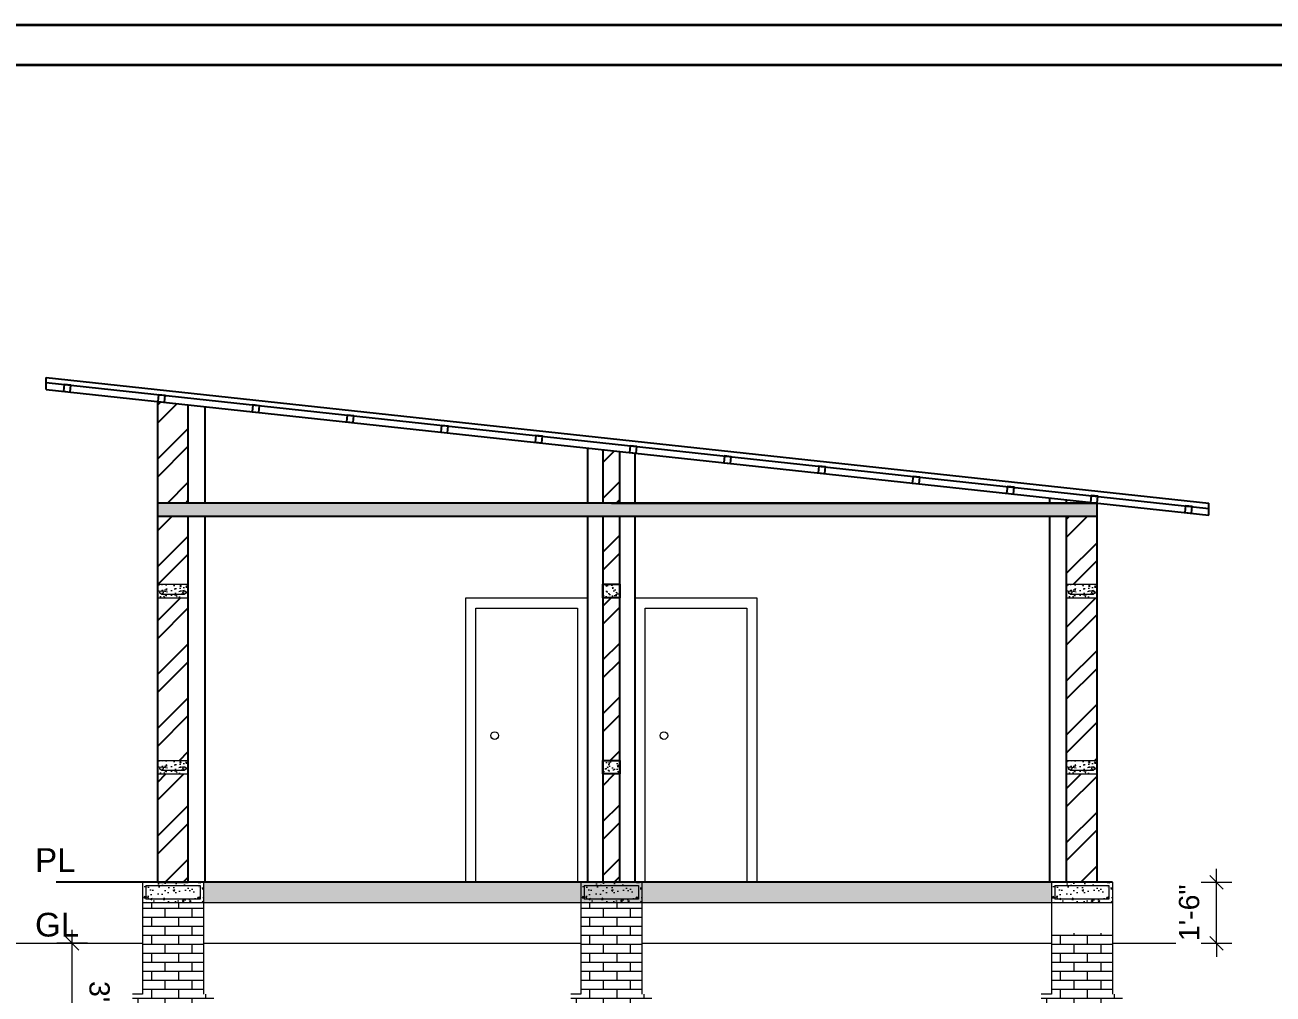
# Model space of a CAD drawing. Header units: inches. Extents: x 45643 to 78083, y -17830 to -3084.
# Drawn here: x 59076.9 to 59445.6, y -17148.7 to -16862.5 of the extents above; entities that cross this region are included whole.
import ezdxf

# ---------------------------------------------------------------- set-up
doc = ezdxf.new("R2010")
doc.units = ezdxf.units.IN
doc.header["$MEASUREMENT"] = 0
for name, color, linetype, lineweight in [('A_Title Text', 105, 'Continuous', 60), ('door', 3, 'Continuous', 13), ('steps', 253, 'Continuous', 20), ('WALL - A', 1, 'Continuous', 40)]:
    doc.layers.add(name, color=color, linetype=linetype, lineweight=lineweight)
doc.layers.add('Normal Wall', color=7, linetype='Continuous', lineweight=35, true_color=0xffaf89)
doc.styles.add('Arial', font='arial.ttf')
doc.styles.get("Standard").update_dxf_attribs({"font": 'times.ttf'})
doc.dimstyles.new('Sudeep', dxfattribs={"dimtxt": 6, "dimasz": 4, "dimexe": 4.5, "dimexo": 4.5, "dimgap": 5, "dimtad": 1, "dimdec": 0, "dimlunit": 4, "dimtxsty": 'Arial', "dimblk": 'OBLIQUE', "dimcen": 250, "dimdle": 4, "dimclrd": 86, "dimclre": 5, "dimclrt": 1, "dimadec": 0, "dimazin": 0, "dimtfac": 1, "dimtdec": 0, "dimtix": 1, "dimtmove": 1, "dimatfit": 3, "dimldrblk": 'OBLIQUE', "dimfxl": 4.5, "dimfxlon": 1, "dimfrac": 2, "dimlwd": 15, "dimlwe": 13, "dimarcsym": 0})
pattern_1 = [(45, (3697.702, -2485.036), (-7.9549513, 7.9549513), []), (45, (3703.005, -2485.036), (-7.9549513, 7.9549513), [])]
pattern_2 = [(50, (-5207.619, 99396.5213), (5.73808146, -0.50201708), [0.6, -6.6]), (355, (-5207.619, 99396.521), (-1.11001067, 6.01753707), [0.48, -5.28]), (100.4514, (-5207.1407, 99396.4794), (4.62807505, 5.51551634), [0.50992152, -5.6091369]), (46.1842, (-5207.619, 99398.121), (8.5379284, -1.3241521), [0.9, -9.9]), (96.6356, (-5206.907, 99398.011), (7.47730164, 7.79294297), [0.7648823, -8.413704]), (351.1842, (-5207.619, 99398.121), (7.47729556, 7.7929488), [0.72, -7.92]), (21, (-5206.819, 99397.7213), (4.77525642, -3.22095113), [0.6, -6.6]), (326, (-5206.819, 99397.721), (1.94652266, 5.80120036), [0.48, -5.28]), (71.4514, (-5206.421, 99397.453), (6.72178103, 2.58024397), [0.50992152, -5.6091369]), (37.5, (-5207.6189, 99396.5213), (0.097278843, 2.66315083), [0, -5.216, 0, -5.36, 0, -5.3]), (7.5, (-5207.619, 99396.5213), (2.1045563, 3.155293695), [0, -3.056, 0, -5.096, 0, -2.02]), (327.5, (-5209.4029, 99396.5213), (4.27057949, -0.180438974), [0, -2, 0, -6.24, 0, -8.28]), (317.5, (-5210.203, 99396.5213), (4.66548935, 0.80083986), [0, -2.6, 0, -4.144, 0, -5.88])]
pattern_3 = [(50, (-5078.119, 99396.5213), (5.73808146, -0.50201708), [0.6, -6.6]), (355, (-5078.119, 99396.521), (-1.11001067, 6.01753707), [0.48, -5.28]), (100.4514, (-5077.6407, 99396.4794), (4.62807505, 5.51551634), [0.50992152, -5.6091369]), (46.1842, (-5078.119, 99398.121), (8.5379284, -1.3241521), [0.9, -9.9]), (96.6356, (-5077.407, 99398.011), (7.47730164, 7.79294297), [0.7648823, -8.413704]), (351.1842, (-5078.119, 99398.121), (7.47729556, 7.7929488), [0.72, -7.92]), (21, (-5077.319, 99397.7213), (4.77525642, -3.22095113), [0.6, -6.6]), (326, (-5077.319, 99397.721), (1.94652266, 5.80120036), [0.48, -5.28]), (71.4514, (-5076.921, 99397.453), (6.72178103, 2.58024397), [0.50992152, -5.6091369]), (37.5, (-5078.1189, 99396.5213), (0.097278843, 2.66315083), [0, -5.216, 0, -5.36, 0, -5.3]), (7.5, (-5078.119, 99396.5213), (2.1045563, 3.155293695), [0, -3.056, 0, -5.096, 0, -2.02]), (327.5, (-5079.9029, 99396.5213), (4.27057949, -0.180438974), [0, -2, 0, -6.24, 0, -8.28]), (317.5, (-5080.703, 99396.5213), (4.66548935, 0.80083986), [0, -2.6, 0, -4.144, 0, -5.88])]
pattern_4 = [(50, (-4939.1013, 99396.5213), (5.73808146, -0.50201708), [0.6, -6.6]), (355, (-4939.101, 99396.521), (-1.11001067, 6.01753707), [0.48, -5.28]), (100.4514, (-4938.623, 99396.4794), (4.62807505, 5.51551634), [0.50992152, -5.6091369]), (46.1842, (-4939.101, 99398.121), (8.5379284, -1.3241521), [0.9, -9.9]), (96.6356, (-4938.39, 99398.011), (7.47730164, 7.79294297), [0.7648823, -8.413704]), (351.1842, (-4939.101, 99398.121), (7.47729556, 7.7929488), [0.72, -7.92]), (21, (-4938.3013, 99397.7213), (4.77525642, -3.22095113), [0.6, -6.6]), (326, (-4938.301, 99397.721), (1.94652266, 5.80120036), [0.48, -5.28]), (71.4514, (-4937.9033, 99397.453), (6.72178103, 2.58024397), [0.50992152, -5.6091369]), (37.5, (-4939.1013, 99396.5213), (0.097278843, 2.66315083), [0, -5.216, 0, -5.36, 0, -5.3]), (7.5, (-4939.1013, 99396.5213), (2.1045563, 3.155293695), [0, -3.056, 0, -5.096, 0, -2.02]), (327.5, (-4940.8853, 99396.5213), (4.27057949, -0.180438974), [0, -2, 0, -6.24, 0, -8.28]), (317.5, (-4941.6853, 99396.5213), (4.66548935, 0.80083986), [0, -2.6, 0, -4.144, 0, -5.88])]
pattern_5 = [(50, (3697.7015, -2485.0362), (3.58630091, -0.31376067), [0.375, -4.125]), (355, (3697.7015, -2485.0362), (-0.69375667, 3.76096067), [0.3, -3.3]), (100.4514445, (3698.0004, -2485.0623), (2.89254423, 3.44719995), [0.31870096, -3.50571056]), (46.1842, (3697.7015, -2484.036), (5.33620665, -0.8275964), [0.5625, -6.1875]), (96.635635, (3698.146, -2484.105), (4.67330973, 4.870593), [0.4780517, -5.2585688]), (351.184164, (3697.7015, -2484.036), (4.6733097, 4.870593), [0.45, -4.95]), (21, (3698.2015, -2484.2862), (2.98453526, -2.01309445), [0.375, -4.125]), (326, (3698.2015, -2484.2862), (1.21657666, 3.62575023), [0.3, -3.3]), (71.451445, (3698.4502, -2484.454), (4.20111188, 1.61265576), [0.31870095, -3.50571056]), (37.5, (3697.7015, -2485.0362), (0.060799277, 1.66446927), [0, -3.26, 0, -3.35, 0, -3.3125]), (7.5, (3697.7015, -2485.0362), (1.315347687, 1.97205856), [0, -1.91, 0, -3.185, 0, -1.2625]), (327.5, (3696.5865, -2485.0362), (2.66911218, -0.11277436), [0, -1.25, 0, -3.9, 0, -5.175]), (317.5, (3696.0865, -2485.0362), (2.91593085, 0.50052491), [0, -1.625, 0, -2.59, 0, -3.675])]

# ---------------------------------------------------------------- blocks, each defined once
blk = doc.blocks.new('_Oblique')
at = {"color": 0, "linetype": 'ByBlock', "lineweight": -2}
blk.add_line((-0.5, -0.5), (0.5, 0.5), dxfattribs=at)
blk = doc.blocks.new('*D1738')
at = {"layer": 'A_Title Text', "color": 86, "lineweight": 15, "transparency": 16777216}
blk.add_line((59090.81, -17176.7), (59090.81, -17129.71), dxfattribs=at)
at = {"layer": 'A_Title Text', "color": 5, "lineweight": 13, "transparency": 16777216}
for p, q in [((59095.31, -17133.71), (59086.31, -17133.71)), ((59095.31, -17172.7), (59086.31, -17172.7))]:
    blk.add_line(p, q, dxfattribs=at)
at = {"layer": 'Defpoints', "color": 0, "transparency": 16777216}
for p in [(59090.81, -17133.71), (59102.63, -17133.71), (59102.63, -17172.7)]:
    blk.add_point(p, dxfattribs=at)
at = {"layer": 'A_Title Text', "color": 86, "lineweight": 15, "transparency": 16777216, "xscale": 4, "yscale": 4, "zscale": 4}
for p, rotation in [((59090.81, -17133.71), 90.00136327111544), ((59090.81, -17172.7), 270.0013632711154)]:
    blk.add_blockref('_Oblique', p, dxfattribs=dict(at, rotation=rotation))
at = {"layer": 'A_Title Text', "color": 1, "transparency": 16777216, "insert": (59098.88, -17153.2), "char_height": 6, "attachment_point": 5, "rotation": 270.0014, "style": 'Arial'}
blk.add_mtext('3\'-3"', dxfattribs=at)
blk = doc.blocks.new('*D1741')
at = {"layer": 'A_Title Text', "color": 86, "lineweight": 15, "transparency": 16777216}
for p, q in [((59428.92, -17115.7), (59428.92, -17111.7)), ((59428.92, -17133.71), (59428.92, -17115.7)), ((59428.92, -17133.71), (59428.92, -17137.71))]:
    blk.add_line(p, q, dxfattribs=at)
at = {"layer": 'A_Title Text', "color": 5, "lineweight": 13, "transparency": 16777216}
for p, q in [((59424.42, -17115.7), (59433.42, -17115.7)), ((59424.42, -17133.71), (59433.42, -17133.71))]:
    blk.add_line(p, q, dxfattribs=at)
at = {"layer": 'Defpoints', "color": 0, "transparency": 16777216}
for p in [(59398.15, -17115.7), (59428.92, -17115.7), (59398.15, -17133.71)]:
    blk.add_point(p, dxfattribs=at)
at = {"layer": 'A_Title Text', "color": 86, "lineweight": 15, "transparency": 16777216, "xscale": 4, "yscale": 4, "zscale": 4}
for p, rotation in [((59428.92, -17115.7), 270), ((59428.92, -17133.71), 90)]:
    blk.add_blockref('_Oblique', p, dxfattribs=dict(at, rotation=rotation))
at = {"layer": 'A_Title Text', "color": 1, "transparency": 16777216, "insert": (59420.86, -17124.7), "char_height": 6, "attachment_point": 5, "rotation": 90, "style": 'Arial'}
blk.add_mtext('1\'-6"', dxfattribs=at)

msp = doc.modelspace()

# ---------------------------------------------------------------- hatches: boundary and pattern name
at = {"linetype": 'ByBlock', "lineweight": 5}
h = msp.add_hatch(dxfattribs=at)
h.set_pattern_fill('AR-CONC', scale=0.5, style=0)
h.set_pattern_definition([(50, (12877.2028, 51776.0503), (3.58630091, -0.31376067), [0.375, -4.125]), (355, (12877.2028, 51776.0503), (-0.69375667, 3.76096067), [0.3, -3.3]), (100.4514, (12877.5017, 51776.024), (2.89254691, 3.44719771), [0.31870095, -3.50571056]), (46.1842, (12877.203, 51777.0503), (5.33620524, -0.82759507), [0.5625, -6.1875]), (96.6356, (12877.6475, 51776.9813), (4.67331353, 4.87058935), [0.47805144, -5.258565]), (351.1842, (12877.203, 51777.0503), (4.67330973, 4.870593), [0.45, -4.95]), (21, (12877.7028, 51776.8003), (2.98453526, -2.01309445), [0.375, -4.125]), (326, (12877.7028, 51776.8003), (1.21657666, 3.62575023), [0.3, -3.3]), (71.4514, (12877.9515, 51776.6325), (4.20111314, 1.61265248), [0.31870095, -3.50571056]), (37.5, (12877.2028, 51776.0503), (0.060799277, 1.66446927), [0, -3.26, 0, -3.35, 0, -3.3125]), (7.5, (12877.2028, 51776.0503), (1.315347687, 1.97205856), [0, -1.91, 0, -3.185, 0, -1.2625]), (327.5, (12876.0878, 51776.0503), (2.66911218, -0.112774359), [0, -1.25, 0, -3.9, 0, -5.175]), (317.5, (12875.5878, 51776.0503), (2.91593085, 0.50052491), [0, -1.625, 0, -2.59, 0, -3.675])])
h.paths.add_polyline_path([(59125.13, -17027.7), (59116.13, -17027.7), (59116.13, -17031.7), (59125.13, -17031.7)])
edge = h.paths.add_edge_path(flags=16)
edge.add_arc((59124.05, -17030.34), 0.496, 180, 268.058, ccw=False)
edge.add_arc((59124.05, -17030.34), 0.496, 0, 180, ccw=False)
edge.add_arc((59124.05, -17030.34), 0.496, -91.942, 0, ccw=False)
edge.add_line((59124.03, -17030.84), (59117.23, -17030.84))
edge.add_arc((59117.21, -17030.34), 0.496, 180, 271.942, ccw=False)
edge.add_arc((59117.21, -17030.34), 0.496, 0, 180, ccw=False)
edge.add_arc((59117.21, -17030.34), 0.496, -88.058, 0, ccw=False)
edge.add_line((59117.23, -17030.84), (59124.03, -17030.84))
h = msp.add_hatch(dxfattribs=at)
h.set_pattern_fill('AR-CONC', scale=0.5, style=0)
h.set_pattern_definition(pattern_5)
h.paths.add_polyline_path([(59247.63, -17027.7), (59247.63, -17031.7), (59252.63, -17031.7), (59252.63, -17027.7)])
h = msp.add_hatch(dxfattribs=at)
h.set_pattern_fill('AR-CONC', scale=0.5, style=0)
h.set_pattern_definition([(50, (13145.7204, 51776.0503), (3.58630091, -0.31376067), [0.375, -4.125]), (355, (13145.7204, 51776.0503), (-0.69375667, 3.76096067), [0.3, -3.3]), (100.4514, (13146.0193, 51776.024), (2.89254691, 3.44719771), [0.31870095, -3.50571056]), (46.1842, (13145.7204, 51777.0503), (5.33620524, -0.82759507), [0.5625, -6.1875]), (96.6356, (13146.165, 51776.9813), (4.67331353, 4.87058935), [0.47805144, -5.258565]), (351.1842, (13145.7204, 51777.0503), (4.67330973, 4.870593), [0.45, -4.95]), (21, (13146.2204, 51776.8003), (2.98453526, -2.01309445), [0.375, -4.125]), (326, (13146.2204, 51776.8003), (1.21657666, 3.62575023), [0.3, -3.3]), (71.4514, (13146.469, 51776.6325), (4.20111314, 1.61265248), [0.31870095, -3.50571056]), (37.5, (13145.7204, 51776.0503), (0.060799277, 1.66446927), [0, -3.26, 0, -3.35, 0, -3.3125]), (7.5, (13145.7204, 51776.0503), (1.315347687, 1.97205856), [0, -1.91, 0, -3.185, 0, -1.2625]), (327.5, (13144.6054, 51776.0503), (2.66911218, -0.112774359), [0, -1.25, 0, -3.9, 0, -5.175]), (317.5, (13144.1054, 51776.0503), (2.91593085, 0.50052491), [0, -1.625, 0, -2.59, 0, -3.675])])
h.paths.add_polyline_path([(59393.65, -17027.7), (59384.65, -17027.7), (59384.65, -17031.7), (59393.65, -17031.7)])
edge = h.paths.add_edge_path(flags=16)
edge.add_arc((59392.56, -17030.34), 0.496, 180, 268.058, ccw=False)
edge.add_arc((59392.56, -17030.34), 0.496, 0, 180, ccw=False)
edge.add_arc((59392.56, -17030.34), 0.496, -91.942, 0, ccw=False)
edge.add_line((59392.55, -17030.84), (59385.75, -17030.84))
edge.add_arc((59385.73, -17030.34), 0.496, 180, 271.942, ccw=False)
edge.add_arc((59385.73, -17030.34), 0.496, 0, 180, ccw=False)
edge.add_arc((59385.73, -17030.34), 0.496, -88.058, 0, ccw=False)
edge.add_line((59385.75, -17030.84), (59392.55, -17030.84))
h = msp.add_hatch(color=7, dxfattribs=at)
h.paths.add_polyline_path([(59124.54, -17030.07, 0.414214), (59124.05, -17029.57), (59123.88, -17029.6, 0.315664), (59123.55, -17030.07, 1)])
h.paths.add_polyline_path([(59117.38, -17029.6), (59117.21, -17029.57, 0.414214), (59116.71, -17030.07, 0.404321), (59117.19, -17030.57), (59117.23, -17030.57, 0.404321), (59117.71, -17030.07, 0.315664)])
h = msp.add_hatch(color=7, dxfattribs=at)
h.paths.add_polyline_path([(59393.06, -17030.07, 0.414214), (59392.56, -17029.57), (59392.39, -17029.6, 0.315664), (59392.07, -17030.07, 1)])
h.paths.add_polyline_path([(59385.9, -17029.6), (59385.73, -17029.57, 0.414214), (59385.23, -17030.07, 0.404321), (59385.71, -17030.57), (59385.75, -17030.57, 0.404321), (59386.22, -17030.07, 0.315664)])
h = msp.add_hatch(dxfattribs=at)
h.set_pattern_fill('AR-CONC', scale=0.5, style=0)
h.set_pattern_definition([(50, (12877.2028, 51724.0503), (3.58630091, -0.31376067), [0.375, -4.125]), (355, (12877.2028, 51724.0503), (-0.69375667, 3.76096067), [0.3, -3.3]), (100.4514, (12877.5017, 51724.024), (2.89254691, 3.44719771), [0.31870095, -3.50571056]), (46.1842, (12877.203, 51725.0503), (5.33620524, -0.82759507), [0.5625, -6.1875]), (96.6356, (12877.6475, 51724.9813), (4.67331353, 4.87058935), [0.47805144, -5.258565]), (351.1842, (12877.203, 51725.0503), (4.67330973, 4.870593), [0.45, -4.95]), (21, (12877.7028, 51724.8003), (2.98453526, -2.01309445), [0.375, -4.125]), (326, (12877.7028, 51724.8003), (1.21657666, 3.62575023), [0.3, -3.3]), (71.4514, (12877.9515, 51724.6325), (4.20111314, 1.61265248), [0.31870095, -3.50571056]), (37.5, (12877.2028, 51724.0503), (0.060799277, 1.66446927), [0, -3.26, 0, -3.35, 0, -3.3125]), (7.5, (12877.2028, 51724.0503), (1.315347687, 1.97205856), [0, -1.91, 0, -3.185, 0, -1.2625]), (327.5, (12876.0878, 51724.0503), (2.66911218, -0.112774359), [0, -1.25, 0, -3.9, 0, -5.175]), (317.5, (12875.5878, 51724.0503), (2.91593085, 0.50052491), [0, -1.625, 0, -2.59, 0, -3.675])])
h.paths.add_polyline_path([(59125.13, -17079.7), (59116.13, -17079.7), (59116.13, -17083.7), (59125.13, -17083.7)])
edge = h.paths.add_edge_path(flags=16)
edge.add_arc((59124.05, -17082.34), 0.496, 180, 268.058, ccw=False)
edge.add_arc((59124.05, -17082.34), 0.496, 0, 180, ccw=False)
edge.add_arc((59124.05, -17082.34), 0.496, -91.942, 0, ccw=False)
edge.add_line((59124.03, -17082.84), (59117.23, -17082.84))
edge.add_arc((59117.21, -17082.34), 0.496, 180, 271.942, ccw=False)
edge.add_arc((59117.21, -17082.34), 0.496, 0, 180, ccw=False)
edge.add_arc((59117.21, -17082.34), 0.496, -88.058, 0, ccw=False)
edge.add_line((59117.23, -17082.84), (59124.03, -17082.84))
h = msp.add_hatch(dxfattribs=at)
h.set_pattern_fill('AR-CONC', scale=0.5, style=0)
h.set_pattern_definition(pattern_5)
h.paths.add_polyline_path([(59252.63, -17079.7), (59247.63, -17079.7), (59247.63, -17083.7), (59252.63, -17083.7)])
h = msp.add_hatch(dxfattribs=at)
h.set_pattern_fill('AR-CONC', scale=0.5, style=0)
h.set_pattern_definition([(50, (13145.7204, 51724.0503), (3.58630091, -0.31376067), [0.375, -4.125]), (355, (13145.7204, 51724.0503), (-0.69375667, 3.76096067), [0.3, -3.3]), (100.4514, (13146.0193, 51724.024), (2.89254691, 3.44719771), [0.31870095, -3.50571056]), (46.1842, (13145.7204, 51725.0503), (5.33620524, -0.82759507), [0.5625, -6.1875]), (96.6356, (13146.165, 51724.9813), (4.67331353, 4.87058935), [0.47805144, -5.258565]), (351.1842, (13145.7204, 51725.0503), (4.67330973, 4.870593), [0.45, -4.95]), (21, (13146.2204, 51724.8003), (2.98453526, -2.01309445), [0.375, -4.125]), (326, (13146.2204, 51724.8003), (1.21657666, 3.62575023), [0.3, -3.3]), (71.4514, (13146.469, 51724.6325), (4.20111314, 1.61265248), [0.31870095, -3.50571056]), (37.5, (13145.7204, 51724.0503), (0.060799277, 1.66446927), [0, -3.26, 0, -3.35, 0, -3.3125]), (7.5, (13145.7204, 51724.0503), (1.315347687, 1.97205856), [0, -1.91, 0, -3.185, 0, -1.2625]), (327.5, (13144.6054, 51724.0503), (2.66911218, -0.112774359), [0, -1.25, 0, -3.9, 0, -5.175]), (317.5, (13144.1054, 51724.0503), (2.91593085, 0.50052491), [0, -1.625, 0, -2.59, 0, -3.675])])
h.paths.add_polyline_path([(59393.65, -17079.7), (59384.65, -17079.7), (59384.65, -17083.7), (59393.65, -17083.7)])
edge = h.paths.add_edge_path(flags=16)
edge.add_arc((59392.56, -17082.34), 0.496, 180, 268.058, ccw=False)
edge.add_arc((59392.56, -17082.34), 0.496, 0, 180, ccw=False)
edge.add_arc((59392.56, -17082.34), 0.496, -91.942, 0, ccw=False)
edge.add_line((59392.55, -17082.84), (59385.75, -17082.84))
edge.add_arc((59385.73, -17082.34), 0.496, 180, 271.942, ccw=False)
edge.add_arc((59385.73, -17082.34), 0.496, 0, 180, ccw=False)
edge.add_arc((59385.73, -17082.34), 0.496, -88.058, 0, ccw=False)
edge.add_line((59385.75, -17082.84), (59392.55, -17082.84))
h = msp.add_hatch(color=7, dxfattribs=at)
h.paths.add_polyline_path([(59124.54, -17082.07, 0.414214), (59124.05, -17081.57), (59123.88, -17081.6, 0.315664), (59123.55, -17082.07, 1)])
h.paths.add_polyline_path([(59117.38, -17081.6), (59117.21, -17081.57, 0.414214), (59116.71, -17082.07, 0.404321), (59117.19, -17082.57), (59117.23, -17082.57, 0.404321), (59117.71, -17082.07, 0.315664)])
h = msp.add_hatch(color=7, dxfattribs=at)
h.paths.add_polyline_path([(59393.06, -17082.07, 0.414214), (59392.56, -17081.57), (59392.39, -17081.6, 0.315664), (59392.07, -17082.07, 1)])
h.paths.add_polyline_path([(59385.9, -17081.6), (59385.73, -17081.57, 0.414214), (59385.23, -17082.07, 0.404321), (59385.71, -17082.57), (59385.75, -17082.57, 0.404321), (59386.22, -17082.07, 0.315664)])
at = {"layer": 'door', "ltscale": 0.5}
h = msp.add_hatch(dxfattribs=at)
h.set_pattern_fill('AR-CONC', color=256, scale=0.8, style=0)
h.set_pattern_definition(pattern_2)
h.paths.add_polyline_path([(59129.63, -17115.7), (59111.63, -17115.7), (59111.63, -17121.7), (59129.63, -17121.7), (59129.63, -17116.65)])
h.paths.add_polyline_path([(59128.63, -17116.65), (59128.63, -17120.7), (59112.63, -17120.7), (59112.63, -17116.65), (59112.93, -17116.65, -0.049683), (59113, -17116.65)], flags=16)
h.paths.add_polyline_path([(59128.62, -17116.99, -1), (59127.95, -17116.99, -1)], flags=0)
h.paths.add_polyline_path([(59128.63, -17120.37, -1), (59127.96, -17120.37, -1)], flags=16)
h.paths.add_polyline_path([(59113.3, -17120.37, -1), (59112.63, -17120.37, -1)], flags=16)
h = msp.add_hatch(dxfattribs=at)
h.set_pattern_fill('AR-CONC', color=256, scale=0.8, style=0)
h.set_pattern_definition(pattern_2)
h.paths.add_polyline_path([(59128.63, -17116.65), (59112.63, -17116.65), (59112.63, -17120.7), (59128.63, -17120.7)])
h = msp.add_hatch(color=256, dxfattribs=at)
h.paths.add_polyline_path([(59113.3, -17116.98, 0.385424), (59113, -17116.65), (59112.93, -17116.65, 0.385424), (59112.63, -17116.98, 1)])
h.paths.add_polyline_path([(59112.63, -17120.37, 1), (59113.3, -17120.37, 1)])
h.paths.add_polyline_path([(59127.95, -17116.99, 1), (59128.62, -17116.99, 1)])
h.paths.add_polyline_path([(59127.96, -17120.37, 1), (59128.63, -17120.37, 1)])
h = msp.add_hatch(dxfattribs=at)
h.set_pattern_fill('AR-CONC', color=256, scale=0.8, style=0)
h.set_pattern_definition(pattern_3)
h.paths.add_polyline_path([(59259.13, -17115.7), (59241.13, -17115.7), (59241.13, -17121.7), (59259.13, -17121.7), (59259.13, -17116.65)])
h.paths.add_polyline_path([(59258.13, -17116.65), (59258.13, -17120.7), (59242.13, -17120.7), (59242.13, -17116.65), (59242.43, -17116.65, -0.049683), (59242.5, -17116.65)], flags=16)
h.paths.add_polyline_path([(59258.12, -17116.99, -1), (59257.45, -17116.99, -1)], flags=0)
h.paths.add_polyline_path([(59258.13, -17120.37, -1), (59257.46, -17120.37, -1)], flags=16)
h.paths.add_polyline_path([(59242.8, -17120.37, -1), (59242.13, -17120.37, -1)], flags=16)
h = msp.add_hatch(dxfattribs=at)
h.set_pattern_fill('AR-CONC', color=256, scale=0.8, style=0)
h.set_pattern_definition(pattern_3)
h.paths.add_polyline_path([(59258.13, -17116.65), (59242.13, -17116.65), (59242.13, -17120.7), (59258.13, -17120.7)])
h = msp.add_hatch(color=256, dxfattribs=at)
h.paths.add_polyline_path([(59242.8, -17116.98, 0.385424), (59242.5, -17116.65), (59242.43, -17116.65, 0.385424), (59242.13, -17116.98, 1)])
h.paths.add_polyline_path([(59242.13, -17120.37, 1), (59242.8, -17120.37, 1)])
h.paths.add_polyline_path([(59257.45, -17116.99, 1), (59258.12, -17116.99, 1)])
h.paths.add_polyline_path([(59257.46, -17120.37, 1), (59258.13, -17120.37, 1)])
h = msp.add_hatch(dxfattribs=at)
h.set_pattern_fill('AR-CONC', color=256, scale=0.8, style=0)
h.set_pattern_definition(pattern_4)
h.paths.add_polyline_path([(59398.15, -17115.7), (59380.15, -17115.7), (59380.15, -17121.7), (59398.15, -17121.7), (59398.15, -17116.65)])
h.paths.add_polyline_path([(59397.15, -17116.65), (59397.15, -17120.7), (59381.15, -17120.7), (59381.15, -17116.65), (59381.45, -17116.65, -0.049683), (59381.51, -17116.65)], flags=16)
h.paths.add_polyline_path([(59397.14, -17116.99, -1), (59396.47, -17116.99, -1)], flags=0)
h.paths.add_polyline_path([(59397.15, -17120.37, -1), (59396.48, -17120.37, -1)], flags=16)
h.paths.add_polyline_path([(59381.81, -17120.37, -1), (59381.15, -17120.37, -1)], flags=16)
h = msp.add_hatch(dxfattribs=at)
h.set_pattern_fill('AR-CONC', color=256, scale=0.8, style=0)
h.set_pattern_definition(pattern_4)
h.paths.add_polyline_path([(59397.15, -17116.65), (59381.15, -17116.65), (59381.15, -17120.7), (59397.15, -17120.7)])
h = msp.add_hatch(color=256, dxfattribs=at)
h.paths.add_polyline_path([(59381.81, -17116.98, 0.385424), (59381.51, -17116.65), (59381.45, -17116.65, 0.385424), (59381.15, -17116.98, 1)])
h.paths.add_polyline_path([(59381.15, -17120.37, 1), (59381.81, -17120.37, 1)])
h.paths.add_polyline_path([(59396.47, -17116.99, 1), (59397.14, -17116.99, 1)])
h.paths.add_polyline_path([(59396.48, -17120.37, 1), (59397.15, -17120.37, 1)])
at = {"layer": 'door', "ltscale": 0.5, "transparency": 33554648}
h = msp.add_hatch(dxfattribs=at)
h.set_pattern_fill('AR-BRSTD', color=256)
h.set_pattern_definition([(0, (-96281.6929, 9762.727), (0, 2.667), []), (90, (-96281.693, 9762.727), (-4, 2.667), [2.667, -2.667])])
h.paths.add_polyline_path([(59129.63, -17121.7), (59111.63, -17121.7), (59111.63, -17148.7), (59129.63, -17148.7)])
h.paths.add_polyline_path([(59132.63, -17148.7), (59108.63, -17148.7), (59108.63, -17160.7), (59129.63, -17160.7), (59132.63, -17160.7)])
h.paths.add_polyline_path([(59136.63, -17160.7), (59129.63, -17160.7), (59108.63, -17160.7), (59104.63, -17160.7), (59104.63, -17172.7), (59136.63, -17172.7)])
h = msp.add_hatch(dxfattribs=at)
h.set_pattern_fill('AR-BRSTD', color=256)
h.set_pattern_definition([(0, (-96152.1929, 9762.727), (0, 2.667), []), (90, (-96152.193, 9762.727), (-4, 2.667), [2.667, -2.667])])
h.paths.add_polyline_path([(59259.13, -17121.7), (59241.13, -17121.7), (59241.13, -17148.7), (59259.13, -17148.7)])
h.paths.add_polyline_path([(59262.13, -17148.7), (59238.13, -17148.7), (59238.13, -17160.7), (59259.13, -17160.7), (59262.13, -17160.7)])
h.paths.add_polyline_path([(59266.13, -17160.7), (59259.13, -17160.7), (59238.13, -17160.7), (59234.13, -17160.7), (59234.13, -17172.7), (59266.13, -17172.7)])
h = msp.add_hatch(dxfattribs=at)
h.set_pattern_fill('AR-BRSTD', color=256)
h.set_pattern_definition([(0, (-96013.1752, 9762.727), (0, 2.667), []), (90, (-96013.1752, 9762.727), (-4, 2.667), [2.667, -2.667])])
h.paths.add_polyline_path([(59398.15, -17130.7), (59380.15, -17130.7), (59380.15, -17148.7), (59398.15, -17148.7)])
h.paths.add_polyline_path([(59401.15, -17148.7), (59377.15, -17148.7), (59377.15, -17160.7), (59398.15, -17160.7), (59401.15, -17160.7)])
h.paths.add_polyline_path([(59405.15, -17160.7), (59398.15, -17160.7), (59377.15, -17160.7), (59373.15, -17160.7), (59373.15, -17172.7), (59405.15, -17172.7)])
at = {"layer": 'steps', "ltscale": 0.3}
h = msp.add_hatch(dxfattribs=at)
h.set_pattern_fill('AR-CONC', scale=0.8, style=0)
h.set_pattern_definition([(50, (3697.7015, -2485.036), (5.73808146, -0.50201708), [0.6, -6.6]), (355, (3697.7015, -2485.036), (-1.11001067, 6.01753707), [0.48, -5.28]), (100.451444, (3698.1797, -2485.078), (4.6280708, 5.51551993), [0.50992154, -5.6091369]), (46.1842, (3697.7015, -2483.436), (8.53793065, -1.32415425), [0.9, -9.9]), (96.635635, (3698.413, -2483.5465), (7.4772956, 7.7929488), [0.7648827, -8.4137101]), (351.184164, (3697.7015, -2483.436), (7.4772956, 7.7929488), [0.72, -7.92]), (21, (3698.5015, -2483.836), (4.7752564, -3.22095113), [0.6, -6.6]), (326, (3698.5015, -2483.836), (1.94652266, 5.80120036), [0.48, -5.28]), (71.451445, (3698.8995, -2484.1046), (6.721779, 2.5802492), [0.5099215, -5.6091369]), (37.5, (3697.7015, -2485.0362), (0.09727884, 2.66315083), [0, -5.216, 0, -5.36, 0, -5.3]), (7.5, (3697.7015, -2485.0362), (2.1045563, 3.1552937), [0, -3.056, 0, -5.096, 0, -2.02]), (327.5, (3695.9175, -2485.0362), (4.27057949, -0.18043897), [0, -2, 0, -6.24, 0, -8.28]), (317.5, (3695.1175, -2485.036), (4.66548935, 0.80083986), [0, -2.6, 0, -4.144, 0, -5.88])])
h.paths.add_polyline_path([(59250.15, -17003.7), (59116.13, -17003.7), (59116.13, -17007.7), (59393.65, -17007.7), (59393.65, -17003.7)])
h = msp.add_hatch(dxfattribs=at)
h.set_pattern_fill('AR-CONC', scale=0.8, style=0)
h.set_pattern_definition([(50, (59255.628, -17118.7007), (5.73808, -0.50202), [0.6, -6.6]), (355, (59255.628, -17118.7007), (-1.11, 6.01754), [0.48, -5.28]), (100.4514, (59256.106, -17118.7425), (4.62807, 5.51552), [0.50992, -5.60914]), (46.184, (59255.628, -17117.101), (8.53793, -1.32415), [0.9, -9.9]), (96.636, (59256.3395, -17117.211), (7.4773, 7.79295), [0.7649, -8.4137]), (351.184, (59255.628, -17117.101), (7.4773, 7.79295), [0.72, -7.92]), (21, (59256.428, -17117.5007), (4.77526, -3.22095), [0.6, -6.6]), (326, (59256.428, -17117.5007), (1.94652, 5.8012), [0.48, -5.28]), (71.4514, (59256.826, -17117.769), (6.72178, 2.58025), [0.50992, -5.60914]), (37.5, (59255.628, -17118.7007), (0.09728, 2.66315), [0, -5.216, 0, -5.36, 0, -5.3]), (7.5, (59255.628, -17118.7007), (2.104556, 3.155294), [0, -3.056, 0, -5.096, 0, -2.02]), (327.5, (59253.844, -17118.7007), (4.27058, -0.18044), [0, -2, 0, -6.24, 0, -8.28]), (317.5, (59253.044, -17118.7007), (4.66549, 0.80084), [0, -2.6, 0, -4.144, 0, -5.88])])
h.paths.add_polyline_path([(59380.15, -17115.7), (59129.63, -17115.7), (59129.63, -17121.7), (59380.15, -17121.7)])
at = {"layer": 'WALL - A', "lineweight": 25}
h = msp.add_hatch(dxfattribs=at)
h.set_pattern_fill('ANSI32', color=256, scale=30, style=0)
h.set_pattern_definition(pattern_1)
h.paths.add_polyline_path([(59125.13, -17031.7), (59116.13, -17031.7), (59116.13, -17079.7), (59125.13, -17079.7)])
h.paths.add_polyline_path([(59116.13, -17027.7), (59125.13, -17027.7), (59125.13, -17007.7), (59116.13, -17007.7)])
h.paths.add_polyline_path([(59125.13, -16974.67), (59116.13, -16973.7), (59116.13, -17003.7), (59125.13, -17003.7)])
h.paths.add_polyline_path([(59125.13, -17083.7), (59116.13, -17083.7), (59116.13, -17115.7), (59125.13, -17115.7)])
h = msp.add_hatch(dxfattribs=at)
h.set_pattern_fill('ANSI32', color=256, scale=30, style=0)
h.set_pattern_definition(pattern_1)
h.paths.add_polyline_path([(59252.63, -17083.7), (59247.63, -17083.7), (59247.63, -17115.7), (59252.63, -17115.7)])
h.paths.add_polyline_path([(59252.63, -17031.7), (59247.63, -17031.7), (59247.63, -17079.7), (59252.63, -17079.7)])
h.paths.add_polyline_path([(59247.63, -17027.7), (59252.63, -17027.7), (59252.63, -17007.7), (59247.63, -17007.7)])
h.paths.add_polyline_path([(59247.63, -17003.7), (59252.63, -17003.7), (59252.63, -16988.46), (59247.63, -16987.92)])
h = msp.add_hatch(dxfattribs=at)
h.set_pattern_fill('ANSI32', color=256, scale=30, style=0)
h.set_pattern_definition(pattern_1)
h.paths.add_polyline_path([(59393.65, -17083.7), (59384.65, -17083.7), (59384.65, -17115.7), (59393.65, -17115.7)])
h.paths.add_polyline_path([(59393.65, -17031.7), (59384.65, -17031.7), (59384.65, -17079.7), (59393.65, -17079.7)])
h.paths.add_polyline_path([(59393.65, -17007.7), (59384.65, -17007.7), (59384.65, -17027.7), (59393.65, -17027.7)])
h.paths.add_polyline_path([(59384.65, -17002.73), (59384.65, -17003.7), (59393.65, -17003.7)])

# ---------------------------------------------------------------- linework, layer by layer
for p, q in [((59083.13, -16966.61), (59426.65, -17003.75)), ((59083.13, -16970.13), (59083.13, -16966.61)), ((59083.13, -16968.12), (59426.65, -17005.26)), ((59083.13, -16970.13), (59426.65, -17007.27)), ((59116.13, -17003.7), (59116.13, -16973.7)), ((59125.13, -17003.7), (59125.13, -16974.67)), ((59130.13, -17003.7), (59130.13, -16975.21)), ((59243.13, -17003.7), (59243.13, -16987.43)), ((59247.63, -16987.92), (59247.63, -17003.7)), ((59252.63, -17003.7), (59252.63, -16988.46)), ((59257.13, -17003.7), (59257.13, -16988.94)), ((59379.65, -17003.7), (59379.65, -17002.19)), ((59384.65, -17003.7), (59384.65, -17002.73)), ((59393.65, -17003.7), (59116.13, -17003.7)), ((59116.13, -17115.7), (59116.13, -17003.7)), ((59250.15, -17003.7), (59393.65, -17003.7)), ((59393.65, -17115.7), (59393.65, -17003.7)), ((59426.65, -17007.27), (59426.65, -17003.75)), ((59393.65, -17007.7), (59116.13, -17007.7)), ((59125.13, -17115.7), (59125.13, -17007.7)), ((59130.13, -17115.7), (59130.13, -17007.7)), ((59243.13, -17115.7), (59243.13, -17007.7)), ((59247.63, -17007.7), (59247.63, -17115.7)), ((59252.63, -17115.7), (59252.63, -17007.7)), ((59257.13, -17115.7), (59257.13, -17007.7)), ((59379.65, -17115.7), (59379.65, -17007.7)), ((59384.65, -17115.7), (59384.65, -17007.7)), ((59116.13, -17115.7), (59086.13, -17115.7)), ((59398.15, -17115.7), (59116.13, -17115.7)), ((59116.13, -17115.7), (59125.13, -17115.7)), ((59252.63, -17115.7), (59247.63, -17115.7)), ((59393.65, -17115.7), (59384.65, -17115.7))]:
    msp.add_line(p, q)
at = {"color": 7, "linetype": 'ByBlock', "lineweight": 5}
for p, q in [((59116.13, -17027.7), (59125.13, -17027.7)), ((59384.65, -17027.7), (59393.65, -17027.7)), ((59116.13, -17031.7), (59125.13, -17031.7)), ((59116.13, -17031.7), (59125.13, -17031.7)), ((59117.19, -17030.57), (59124.05, -17030.57)), ((59117.21, -17029.57), (59118.96, -17029.88)), ((59124.05, -17029.57), (59122.3, -17029.88)), ((59384.65, -17031.7), (59393.65, -17031.7)), ((59384.65, -17031.7), (59393.65, -17031.7)), ((59385.71, -17030.57), (59392.56, -17030.57)), ((59385.73, -17029.57), (59387.48, -17029.88)), ((59392.56, -17029.57), (59390.81, -17029.88)), ((59116.13, -17079.7), (59125.13, -17079.7)), ((59384.65, -17079.7), (59393.65, -17079.7)), ((59116.13, -17083.7), (59125.13, -17083.7)), ((59116.13, -17083.7), (59125.13, -17083.7)), ((59117.19, -17082.57), (59124.05, -17082.57)), ((59117.21, -17081.57), (59118.96, -17081.88)), ((59124.05, -17081.57), (59122.3, -17081.88)), ((59384.65, -17083.7), (59393.65, -17083.7)), ((59384.65, -17083.7), (59393.65, -17083.7)), ((59385.71, -17082.57), (59392.56, -17082.57)), ((59385.73, -17081.57), (59387.48, -17081.88)), ((59392.56, -17081.57), (59390.81, -17081.88)), ((59398.15, -17133.71), (59416.92, -17133.71))]:
    msp.add_line(p, q, dxfattribs=at)
at = {"color": 7, "linetype": 'ByBlock', "lineweight": 5, "ltscale": 10}
for p, q in [((59070, -17133.71), (59111.63, -17133.71)), ((59129.63, -17133.71), (59241.13, -17133.7)), ((59259.13, -17133.7), (59380.15, -17133.69))]:
    msp.add_line(p, q, dxfattribs=at)
for points in [[(59088.26, -16970.69), (59090.25, -16970.9), (59090.47, -16968.91), (59088.48, -16968.7)], [(59116.13, -16973.7), (59118.12, -16973.92), (59118.33, -16971.93), (59116.34, -16971.71)], [(59143.99, -16976.71), (59145.98, -16976.93), (59146.2, -16974.94), (59144.21, -16974.72)], [(59171.86, -16979.73), (59173.85, -16979.94), (59174.06, -16977.95), (59172.07, -16977.74)], [(59199.72, -16982.74), (59201.71, -16982.95), (59201.93, -16980.96), (59199.94, -16980.75)], [(59227.59, -16985.75), (59229.58, -16985.96), (59229.79, -16983.98), (59227.8, -16983.76)], [(59255.45, -16988.76), (59257.44, -16988.98), (59257.66, -16986.99), (59255.67, -16986.77)], [(59283.32, -16991.77), (59285.31, -16991.99), (59285.52, -16990), (59283.54, -16989.79)], [(59311.19, -16994.79), (59313.17, -16995), (59313.39, -16993.01), (59311.4, -16992.8)], [(59339.05, -16997.8), (59341.04, -16998.01), (59341.25, -16996.03), (59339.27, -16995.81)], [(59366.92, -17000.81), (59368.9, -17001.03), (59369.12, -16999.04), (59367.13, -16998.82)], [(59391.66, -17003.49), (59393.65, -17003.7), (59393.86, -17001.71), (59391.87, -17001.5)], [(59419.52, -17006.5), (59421.51, -17006.71), (59421.73, -17004.72), (59419.74, -17004.51)], [(59247.63, -17027.7), (59252.63, -17027.7), (59252.63, -17031.7), (59247.63, -17031.7)], [(59247.63, -17079.7), (59252.63, -17079.7), (59252.63, -17083.7), (59247.63, -17083.7)]]:
    msp.add_lwpolyline(points, close=True)
at = {"color": 7, "linetype": 'ByBlock', "lineweight": 5}
for centre in [(59117.21, -17030.07), (59124.05, -17030.07), (59385.73, -17030.07), (59392.56, -17030.07), (59117.21, -17082.07), (59124.05, -17082.07), (59385.73, -17082.07), (59392.56, -17082.07)]:
    msp.add_circle(centre, 0.496, dxfattribs=at)
at = {"layer": 'door', "ltscale": 0.5}
for p, q in [((59111.63, -17115.7), (59111.63, -17148.7)), ((59112.63, -17116.65), (59112.63, -17120.7)), ((59112.63, -17116.65), (59128.63, -17116.65)), ((59128.63, -17116.65), (59128.63, -17120.7)), ((59129.63, -17115.7), (59129.63, -17148.7)), ((59241.13, -17115.7), (59241.13, -17148.7)), ((59242.13, -17116.65), (59242.13, -17120.7)), ((59242.13, -17116.65), (59258.13, -17116.65)), ((59258.13, -17116.65), (59258.13, -17120.7)), ((59259.13, -17115.7), (59259.13, -17148.7)), ((59380.15, -17115.7), (59380.15, -17148.7)), ((59381.15, -17116.65), (59381.15, -17120.7)), ((59381.15, -17116.65), (59397.15, -17116.65)), ((59397.15, -17116.65), (59397.15, -17120.7)), ((59398.15, -17115.7), (59398.15, -17148.7)), ((59128.63, -17120.7), (59112.63, -17120.7)), ((59258.13, -17120.7), (59242.13, -17120.7)), ((59397.15, -17120.7), (59381.15, -17120.7)), ((59111.63, -17121.7), (59129.63, -17121.7)), ((59116.13, -17121.7), (59380.15, -17121.7)), ((59241.13, -17121.7), (59259.13, -17121.7)), ((59380.15, -17121.7), (59398.15, -17121.7)), ((59111.63, -17148.7), (59108.63, -17148.7)), ((59241.13, -17148.7), (59238.13, -17148.7)), ((59380.15, -17148.7), (59377.15, -17148.7))]:
    msp.add_line(p, q, dxfattribs=at)
for centre, radius in [((59215.65, -17072.39), 1.12), ((59265.65, -17072.39), 1.12), ((59112.96, -17120.37), 0.335), ((59128.29, -17120.37), 0.335), ((59242.46, -17120.37), 0.335), ((59257.79, -17120.37), 0.335), ((59381.48, -17120.37), 0.335), ((59396.81, -17120.37), 0.335)]:
    msp.add_circle(centre, radius, dxfattribs=at)
at = {"layer": 'Normal Wall'}
for points in [[(58623.6, -16862.5), (59681.6, -16862.5), (59681.6, -17613.03), (58623.6, -17613.03)], [(58623.6, -16862.5), (59681.6, -16862.5), (59681.6, -17613.03), (58623.6, -17613.03)], [(59669.69, -16874.41), (58647.41, -16874.41), (58647.41, -17601.12), (59669.69, -17601.12)], [(59669.69, -16874.41), (58647.41, -16874.41), (58647.41, -17601.12), (59669.69, -17601.12)]]:
    msp.add_lwpolyline(points, close=True, dxfattribs=at)
at = {"layer": 'steps', "color": 7, "ltscale": 0.3}
for p, q in [((59207.13, -17115.7), (59207.13, -17031.7)), ((59207.13, -17031.7), (59243.13, -17031.7)), ((59243.13, -17031.7), (59243.13, -17115.7)), ((59257.13, -17115.7), (59257.13, -17031.7)), ((59257.13, -17031.7), (59293.13, -17031.7)), ((59293.13, -17031.7), (59293.13, -17115.7)), ((59210.13, -17115.7), (59210.13, -17034.7)), ((59210.13, -17034.7), (59240.13, -17034.7)), ((59240.13, -17034.7), (59240.13, -17115.7)), ((59260.13, -17115.7), (59260.13, -17034.7)), ((59260.13, -17034.7), (59290.13, -17034.7)), ((59290.13, -17034.7), (59290.13, -17115.7))]:
    msp.add_line(p, q, dxfattribs=at)

# ---------------------------------------------------------------- texts
at = {"color": 7, "linetype": 'ByBlock', "lineweight": 5, "char_height": 7, "width": 174.1012, "attachment_point": 1}
for s, insert in [('{\\fArial CE|b0|i0|c0|p34;PL}', (59079.85, -17105.63)), ('{\\fArial CE|b0|i0|c0|p34;GL}', (59079.85, -17124.72))]:
    msp.add_mtext(s, dxfattribs=dict(at, insert=insert))

# ---------------------------------------------------------------- dimensions: what is measured, and where the dimension line sits
at = {"layer": 'A_Title Text'}
dim = msp.add_linear_dim(base=(59428.92, -17115.7), p1=(59398.15, -17133.71), p2=(59398.15, -17115.7), angle=90, dimstyle='Sudeep', dxfattribs=at)
dim.commit()
dim.dimension.update_dxf_attribs({"geometry": '*D1741', "text_midpoint": (59420.86, -17124.7)})
dim = msp.add_aligned_dim(p1=(59102.63, -17172.7), p2=(59102.63, -17133.71), distance=11.82, dimstyle='Sudeep', dxfattribs=at)
dim.commit()
dim.dimension.update_dxf_attribs({"geometry": '*D1738', "text_midpoint": (59098.88, -17153.2)})

doc.saveas('drawing.dxf')
